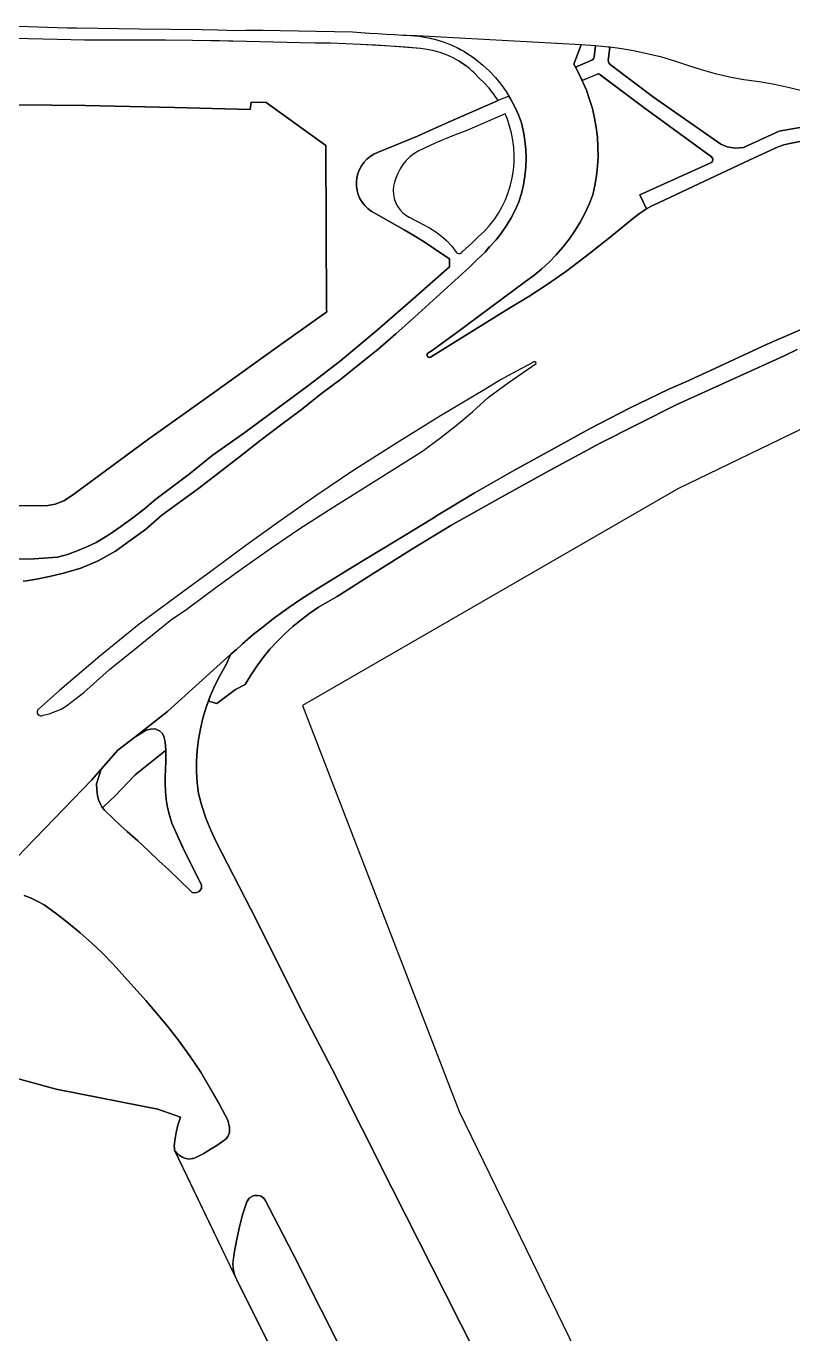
# Model space of a CAD drawing. Header units: inches. Extents: x 1273557 to 1282364, y 239587 to 246310.
# Drawn here: x 1279025 to 1279336, y 244092 to 244623 of the extents above; entities that cross this region are included whole.
import ezdxf

# ---------------------------------------------------------------- set-up
doc = ezdxf.new("R2010")
doc.units = ezdxf.units.IN
doc.header["$MEASUREMENT"] = 0
for name, color, linetype in [('GRASS', 3, 'Continuous'), ('MISC-FENCE', 140, 'Continuous'), ('PATH', 253, 'Continuous'), ('PATH-ISLAND', 252, 'Continuous'), ('PRKG-UW', 6, 'Continuous'), ('STREET-NONUW', 4, 'Continuous'), ('STREET-NONUW-ISLAND', 139, 'Continuous'), ('STREET-UW', 50, 'Continuous')]:
    doc.layers.add(name, color=color, linetype=linetype)

msp = doc.modelspace()

# ---------------------------------------------------------------- linework, layer by layer
at = {"layer": 'GRASS'}
for points in [[(1279016.36, 244406.73), (1279028.2, 244406.79), (1279037.74, 244407.46), (1279041.75, 244408.67), (1279045.7, 244410.08), (1279049.58, 244411.67), (1279053.38, 244413.44), (1279058.5, 244416.59), (1279063.49, 244419.94), (1279068.35, 244423.47), (1279073.07, 244427.19), (1279077.64, 244431.09), (1279091.19, 244441.3), (1279100.57, 244448.81), (1279113.75, 244458.18), (1279126.81, 244467.72), (1279139.74, 244477.43), (1279152.55, 244487.31), (1279167.44, 244499.78), (1279182.15, 244512.46), (1279196.8, 244525.45), (1279196.84, 244528.72), (1279194.93, 244529.87), (1279190.82, 244532.8), (1279186.63, 244535.59), (1279182.36, 244538.24), (1279178.46, 244540.49), (1279165.04, 244548.11), (1279163.66, 244549.16), (1279162.43, 244550.38), (1279161.36, 244551.74), (1279160.48, 244553.23), (1279159.8, 244554.82), (1279159.33, 244556.49), (1279159.08, 244558.21), (1279159.05, 244559.94), (1279159.24, 244561.66), (1279159.65, 244563.34), (1279160.27, 244564.96), (1279161.1, 244566.48), (1279162.12, 244567.89), (1279163.3, 244569.15), (1279164.64, 244570.25), (1279166.11, 244571.17), (1279167.69, 244571.89), (1279183.84, 244578.52), (1279187.07, 244580.04), (1279193.76, 244582.99), (1279201.72, 244586.5), (1279216.67, 244592.96), (1279214.76, 244595.76), (1279212.93, 244598.07), (1279210.95, 244600.25), (1279208.82, 244602.29), (1279206.94, 244604.22), (1279204.92, 244606.01), (1279202.77, 244607.64), (1279200.5, 244609.12), (1279198.11, 244610.42), (1279195.63, 244611.54), (1279193.08, 244612.48), (1279190.45, 244613.23), (1279187.77, 244613.78), (1279185.06, 244614.14), (1279172.89, 244615.1), (1279160.7, 244615.81), (1279148.49, 244616.27), (1279136.28, 244616.48), (1279114.41, 244617.01), (1279092.52, 244617.37), (1279070.62, 244617.57), (1279048.71, 244617.59), (1279037.7, 244617.84), (1278966.21, 244619.44)], [(1279340.95, 244596.71), (1279334.87, 244598.22), (1279328.74, 244599.52), (1279322.57, 244600.6), (1279316.37, 244601.47), (1279310.6, 244602.51), (1279304.87, 244603.83), (1279299.19, 244605.43), (1279293.59, 244607.29), (1279288.33, 244609.02), (1279283.01, 244610.56), (1279277.63, 244611.9), (1279272.22, 244613.04), (1279266.77, 244613.98), (1279261.94, 244614.63), (1279261.43, 244610.2), (1279261.34, 244609.27), (1279261.56, 244608.36), (1279262.08, 244607.58), (1279279.67, 244594.33), (1279307, 244575.24), (1279308.03, 244574.83), (1279309.59, 244574.26), (1279311.21, 244573.88), (1279312.87, 244573.7), (1279314.53, 244573.73), (1279316.18, 244573.95), (1279317.68, 244574.65), (1279330.65, 244580.58), (1279342.19, 244582.62)], [(1279007.75, 244591.4), (1279048.97, 244590.92), (1279085.26, 244590.12), (1279115.97, 244589.42), (1279116.35, 244592.29), (1279122.43, 244592.17), (1279146.63, 244574.7), (1279146.91, 244507.94), (1279147.11, 244507.22), (1279127.5, 244493.25), (1279100.08, 244473.59), (1279074.3, 244455.17), (1279043.77, 244432.72), (1279040.25, 244430.37), (1279036.83, 244429.04), (1279033.76, 244428.48), (1279031.38, 244428.41), (1278987.01, 244428.84)], [(1279337.97, 244491.85), (1279332.44, 244489.11), (1279288.87, 244469.39), (1279257.98, 244453.85), (1279237.68, 244442.86), (1279217.47, 244431.68), (1279197.36, 244420.32), (1279181.89, 244410.89), (1279166.53, 244401.27), (1279151.3, 244391.48), (1279147.46, 244389.41), (1279143.72, 244387.16), (1279140.1, 244384.72), (1279136.6, 244382.12), (1279133.23, 244379.34), (1279130, 244376.41), (1279126.92, 244373.32), (1279123.99, 244370.09), (1279121.22, 244366.71), (1279118.62, 244363.21), (1279116.2, 244359.58), (1279113.95, 244355.84), (1279109.93, 244353.71), (1279102.42, 244348.11), (1279099.01, 244349.04), (1279098.12, 244346.6), (1279096.76, 244342.08), (1279095.73, 244337.8), (1279094.95, 244333.46), (1279094.43, 244329.08), (1279094.16, 244324.68), (1279094.16, 244320.28), (1279094.41, 244315.88), (1279094.92, 244311.5), (1279096.32, 244306.45), (1279098, 244301.49), (1279099.95, 244296.63), (1279102.18, 244291.88), (1279116.25, 244264.47), (1279137.44, 244222.13), (1279149.22, 244199.53), (1279173.59, 244151.11), (1279195.16, 244108.56), (1279214.29, 244070.54)], [(1279014.37, 244197.63), (1279037.19, 244191.46), (1279072.22, 244184.5), (1279078.5, 244183.32), (1279087.69, 244180.09), (1279086.59, 244176.83), (1279085.91, 244173.83), (1279085.33, 244170.62), (1279085.08, 244168.24), (1279085.17, 244167.61), (1279085.27, 244166.68), (1279086.51, 244165.14), (1279087.37, 244164.39), (1279088.34, 244163.8), (1279089.41, 244163.39), (1279090.53, 244163.16), (1279091.67, 244163.13), (1279092.8, 244163.3), (1279093.89, 244163.67), (1279097.07, 244165.35), (1279100.04, 244167.17), (1279102.42, 244168.59), (1279106.17, 244171.22), (1279106.88, 244172.23), (1279107.58, 244173.77), (1279107.52, 244175.88), (1279106.88, 244178.79), (1279103.45, 244185.17), (1279095.88, 244198.32), (1279091.6, 244204.63), (1279087.12, 244210.86), (1279082.43, 244216.98), (1279073.52, 244227.37), (1279060.33, 244242.19), (1279055.94, 244246.64), (1279051.48, 244250.87), (1279046.88, 244254.94), (1279042.15, 244258.87), (1279037.29, 244262.63), (1279032.31, 244266.23), (1279029.71, 244267.69), (1279027, 244268.96), (1279024.22, 244270.04)], [(1279156.06, 244079.38), (1279133.47, 244124.17), (1279127.41, 244135.96), (1279122.05, 244146.29), (1279121.31, 244147.24), (1279120.28, 244147.96), (1279118.83, 244148.26), (1279117.6, 244148.26), (1279116.43, 244147.75), (1279115.56, 244147.13), (1279114.63, 244145.62), (1279112.89, 244140.31), (1279111.56, 244135.45), (1279110.48, 244130.52), (1279109.64, 244125.56), (1279108.92, 244120.96), (1279108.94, 244119.75), (1279109.26, 244117.05), (1279109.68, 244115.74), (1279110.1, 244114.72), (1279110.55, 244113.94), (1279124.34, 244086.22)]]:
    msp.add_lwpolyline(points, dxfattribs=at)
for points in [[(1279247.29, 244607.73), (1279247.98, 244606.5), (1279254.6, 244609.36), (1279255.08, 244609.68), (1279255.42, 244610.16), (1279255.58, 244610.72), (1279256.14, 244615.23), (1279250.27, 244615.6)], [(1279303.21, 244567.88), (1279303.42, 244567.98), (1279303.62, 244568.34), (1279303.75, 244568.82), (1279303.75, 244569.3), (1279303.54, 244569.77), (1279303.23, 244570.07), (1279276.28, 244589.76), (1279257.93, 244603.59), (1279257.86, 244603.63), (1279257.75, 244603.69), (1279257.63, 244603.74), (1279257.51, 244603.77), (1279257.38, 244603.79), (1279257.26, 244603.8), (1279257.13, 244603.8), (1279257.02, 244603.78), (1279250.77, 244601.08), (1279250.92, 244600.78), (1279252.44, 244597.17), (1279253.76, 244593.47), (1279254.86, 244589.71), (1279255.76, 244585.89), (1279256.44, 244582.02), (1279256.9, 244578.12), (1279257.14, 244574.2), (1279257.17, 244570.27), (1279256.98, 244566.34), (1279256.56, 244562.43), (1279255.93, 244558.55), (1279255.09, 244554.71), (1279253.55, 244550.89), (1279251.81, 244547.16), (1279249.86, 244543.54), (1279247.71, 244540.02), (1279245.38, 244536.64), (1279242.85, 244533.38), (1279240.15, 244530.27), (1279237.28, 244527.32), (1279234.26, 244524.53), (1279231.08, 244521.91), (1279227.76, 244519.47), (1279199.25, 244498.4), (1279189.44, 244491.25), (1279188.05, 244490.35), (1279187.79, 244489.96), (1279187.75, 244489.5), (1279187.93, 244489.07), (1279188.29, 244488.77), (1279188.74, 244488.67), (1279189.19, 244488.8), (1279220.99, 244508.58), (1279229.02, 244513.39), (1279236.87, 244518.48), (1279244.54, 244523.85), (1279253.72, 244530.85), (1279262.77, 244538.01), (1279271.7, 244545.33), (1279274.03, 244547.13), (1279276.48, 244548.77), (1279276.86, 244548.99), (1279274.09, 244554.7)], [(1279223.05, 244567.88), (1279223.06, 244571.01), (1279222.92, 244573.96), (1279222.57, 244576.89), (1279222.03, 244579.79), (1279221.29, 244582.64), (1279220.35, 244585.44), (1279219.47, 244587.55), (1279203.91, 244580.83), (1279198.48, 244578.86), (1279191.28, 244575.76), (1279184.18, 244572.42), (1279182.39, 244571.34), (1279180.74, 244570.07), (1279179.24, 244568.62), (1279177.91, 244567.02), (1279176.77, 244565.27), (1279175.83, 244563.41), (1279175.1, 244561.46), (1279174.51, 244559.88), (1279174.14, 244558.23), (1279174, 244556.54), (1279174.1, 244554.86), (1279174.42, 244553.2), (1279174.97, 244551.6), (1279175.73, 244550.1), (1279176.69, 244548.71), (1279177.84, 244547.47), (1279179.14, 244546.4), (1279180.54, 244545.57), (1279186.18, 244542.66), (1279188.79, 244541.3), (1279191.27, 244539.72), (1279193.6, 244537.94), (1279195.78, 244535.96), (1279197.78, 244533.79), (1279199.58, 244531.47), (1279200.03, 244531.05), (1279200.61, 244530.85), (1279201.22, 244530.88), (1279201.77, 244531.16), (1279202.16, 244531.63), (1279205.87, 244535), (1279208.62, 244537.71), (1279210.9, 244539.85), (1279213.01, 244542.15), (1279214.95, 244544.6), (1279216.7, 244547.19), (1279218.25, 244549.9), (1279219.6, 244552.72), (1279220.74, 244555.63), (1279221.65, 244558.62), (1279222.35, 244561.67), (1279222.82, 244564.76)], [(1279185.86, 244450.56), (1279192.83, 244455.67), (1279199.61, 244461.03), (1279206.2, 244466.61), (1279212.6, 244472.42), (1279220.65, 244478.36), (1279231.99, 244486.16), (1279231.86, 244486.57), (1279231.51, 244486.81), (1279231.08, 244486.8), (1279230.74, 244486.54), (1279224.12, 244483.13), (1279217.61, 244479.51), (1279211.22, 244475.68), (1279193.24, 244464.88), (1279175.39, 244453.87), (1279157.68, 244442.65), (1279143.07, 244432.67), (1279128.58, 244422.52), (1279114.2, 244412.2), (1279099.95, 244401.71), (1279089.07, 244393.71), (1279070.89, 244380.33), (1279054.92, 244367.3), (1279038.49, 244353.37), (1279029.96, 244345.83), (1279029.62, 244345.35), (1279029.47, 244344.79), (1279029.53, 244344.2), (1279029.8, 244343.68), (1279030.24, 244343.29), (1279030.79, 244343.08), (1279031.37, 244343.09), (1279031.92, 244343.3), (1279034.4, 244343.94), (1279036.82, 244344.79), (1279039.16, 244345.84), (1279041.4, 244347.09), (1279048.38, 244352.51), (1279058.83, 244361.86), (1279070.58, 244371.42), (1279084.16, 244382.33), (1279090.04, 244386.24), (1279090.87, 244386.88), (1279101.96, 244395.22), (1279113.19, 244403.38), (1279124.55, 244411.34), (1279136.05, 244419.1), (1279147.68, 244426.67)], [(1279083.13, 244302.67), (1279082.36, 244305.85), (1279081.86, 244309.07), (1279081.63, 244312.33), (1279081.43, 244315.74), (1279081.47, 244319.28), (1279081.52, 244320.29), (1279081.74, 244325.74), (1279081.72, 244329), (1279081.42, 244328.87), (1279069.19, 244319.1), (1279061.09, 244310.63), (1279056.28, 244306.02), (1279056.01, 244305.75), (1279056.83, 244304.81), (1279060.47, 244301.17), (1279063.27, 244298.53), (1279065.96, 244296.15), (1279070.39, 244292.27), (1279074.68, 244288.25), (1279078.82, 244284.11), (1279082.77, 244280.64), (1279091.62, 244272.08), (1279092.43, 244271.37), (1279093.9, 244271.17), (1279095.27, 244271.76), (1279096.12, 244272.96), (1279096.24, 244274.44), (1279088.73, 244289.17), (1279084.1, 244299.51)]]:
    msp.add_lwpolyline(points, close=True, dxfattribs=at)
at = {"layer": 'MISC-FENCE'}
for p, q in [((1279343.32, 244461.24), (1279289.58, 244435.28)), ((1279289.58, 244435.28), (1279137.14, 244347.21)), ((1279137.14, 244347.21), (1279200.84, 244182.33)), ((1279200.84, 244182.33), (1279403.74, 243764.75))]:
    msp.add_line(p, q, dxfattribs=at)
at = {"layer": 'PATH'}
for points in [[(1279021.89, 244623.22), (1279037.54, 244622.72), (1279041.59, 244622.6), (1279045.63, 244622.47), (1279070.96, 244622.19), (1279096.29, 244621.91), (1279102.85, 244621.67), (1279109.81, 244621.42), (1279114.24, 244621.65), (1279121.16, 244621.58), (1279128.07, 244621.51), (1279135.43, 244621.36), (1279142.8, 244621.21), (1279150.15, 244621.07), (1279157.51, 244620.94), (1279160.91, 244620.67), (1279164.32, 244620.41), (1279167.72, 244620.19), (1279171.12, 244619.96), (1279174.5, 244619.77), (1279177.88, 244619.57), (1279179.51, 244619.52), (1279181.13, 244619.48), (1279184.37, 244619.17), (1279185.98, 244618.91), (1279187.58, 244618.65), (1279189.16, 244618.29), (1279190.74, 244617.92), (1279193.85, 244616.98), (1279195.37, 244616.42), (1279196.88, 244615.85), (1279198.35, 244615.18), (1279199.82, 244614.51), (1279201.24, 244613.75), (1279202.66, 244612.99), (1279204.03, 244612.14), (1279205.39, 244611.29), (1279206.68, 244610.35), (1279207.98, 244609.41), (1279210.44, 244607.36), (1279213.04, 244604.94), (1279215.48, 244602.35), (1279217.74, 244599.6), (1279219.81, 244596.7), (1279220.97, 244594.82), (1279216.67, 244592.96), (1279215.72, 244594.36), (1279214.76, 244595.76), (1279213.84, 244596.92), (1279212.93, 244598.07), (1279210.95, 244600.25), (1279208.82, 244602.29), (1279206.94, 244604.22), (1279205.93, 244605.11), (1279204.92, 244606.01), (1279203.84, 244606.82), (1279201.63, 244608.38), (1279200.5, 244609.12), (1279198.11, 244610.42), (1279195.63, 244611.54), (1279193.08, 244612.48), (1279190.45, 244613.23), (1279189.11, 244613.51), (1279187.77, 244613.78), (1279185.06, 244614.14), (1279178.97, 244614.62), (1279172.89, 244615.1), (1279166.79, 244615.45), (1279160.7, 244615.81), (1279154.59, 244616.04), (1279148.49, 244616.27), (1279142.39, 244616.37), (1279136.28, 244616.48), (1279125.35, 244616.74), (1279114.41, 244617.01), (1279103.47, 244617.19), (1279092.52, 244617.37), (1279081.57, 244617.47), (1279070.62, 244617.57), (1279048.71, 244617.59), (1279037.7, 244617.84), (1279001.95, 244618.64)], [(1279342.19, 244582.62), (1279330.65, 244580.58), (1279317.68, 244574.65), (1279316.18, 244573.95), (1279316.18, 244573.95), (1279314.53, 244573.73), (1279312.87, 244573.7), (1279311.21, 244573.88), (1279309.59, 244574.26), (1279308.03, 244574.83), (1279307, 244575.24), (1279279.67, 244594.33), (1279262.08, 244607.58), (1279261.56, 244608.36), (1279261.34, 244609.27), (1279261.43, 244610.2), (1279261.94, 244614.63), (1279261.29, 244614.72), (1279256.14, 244615.23), (1279255.58, 244610.72), (1279255.42, 244610.16), (1279255.08, 244609.68), (1279254.6, 244609.36), (1279247.98, 244606.5), (1279249.2, 244604.31), (1279250.77, 244601.08), (1279257.07, 244603.8), (1279257.31, 244603.8), (1279257.59, 244603.76), (1279257.8, 244603.67), (1279257.97, 244603.56), (1279258.07, 244603.48), (1279276.28, 244589.76), (1279303.23, 244570.07), (1279303.54, 244569.77), (1279303.75, 244569.3), (1279303.75, 244568.82), (1279303.62, 244568.34), (1279303.42, 244567.98), (1279303.21, 244567.88), (1279274.09, 244554.7), (1279276.86, 244548.99), (1279279.04, 244550.23), (1279281.69, 244551.51), (1279318.85, 244568.87), (1279330.25, 244574.2), (1279332.59, 244574.99), (1279334.99, 244575.54), (1279372.87, 244583.11)], [(1279023.76, 244397.74), (1279025.09, 244397.94), (1279029.19, 244398.57), (1279034.41, 244399.66), (1279039.6, 244400.91), (1279042.96, 244401.83), (1279047.2, 244403.09), (1279054.28, 244406.01), (1279061.25, 244409.99), (1279067.23, 244414.26), (1279073.45, 244418.74), (1279080.02, 244424.61), (1279095, 244435.4), (1279111.56, 244448.21), (1279119.8, 244454.78), (1279128.19, 244461.19), (1279136.66, 244467.38), (1279144.95, 244474.01), (1279152.71, 244479.8), (1279161.88, 244487.14), (1279167.81, 244491.94), (1279175.13, 244498.29), (1279182.62, 244505.02), (1279190.1, 244511.77), (1279197.57, 244518.53), (1279205.03, 244525.31), (1279207.83, 244528.17), (1279211.32, 244531.46), (1279213.01, 244533.52), (1279213.1, 244533.63), (1279215.76, 244536.47), (1279217.99, 244539.29), (1279220.04, 244542.25), (1279221.88, 244545.33), (1279223.52, 244548.53), (1279224.95, 244551.83), (1279226.16, 244555.22), (1279226.95, 244558.76), (1279227.51, 244562.33), (1279227.84, 244565.94), (1279227.94, 244569.56), (1279227.82, 244573.17), (1279227.46, 244576.78), (1279226.88, 244580.35), (1279226.07, 244583.88), (1279224.83, 244587.24), (1279223.36, 244590.5), (1279221.69, 244593.66), (1279220.97, 244594.82), (1279216.67, 244592.96), (1279201.72, 244586.5), (1279193.76, 244582.99), (1279187.07, 244580.04), (1279183.84, 244578.52), (1279167.69, 244571.89), (1279166.11, 244571.17), (1279164.64, 244570.25), (1279163.3, 244569.15), (1279162.12, 244567.89), (1279161.1, 244566.48), (1279160.27, 244564.96), (1279159.65, 244563.34), (1279159.24, 244561.66), (1279159.05, 244559.94), (1279159.08, 244558.21), (1279159.33, 244556.49), (1279159.8, 244554.82), (1279160.48, 244553.23), (1279161.36, 244551.74), (1279162.43, 244550.38), (1279163.66, 244549.16), (1279165.04, 244548.11), (1279178.46, 244540.49), (1279182.36, 244538.24), (1279186.63, 244535.59), (1279190.82, 244532.8), (1279194.93, 244529.87), (1279196.84, 244528.72), (1279196.8, 244525.45), (1279182.15, 244512.46), (1279167.44, 244499.78), (1279152.55, 244487.31), (1279139.74, 244477.43), (1279126.81, 244467.72), (1279113.75, 244458.18), (1279100.57, 244448.81), (1279091.19, 244441.3), (1279077.64, 244431.09), (1279073.07, 244427.19), (1279068.35, 244423.47), (1279063.49, 244419.94), (1279058.5, 244416.59), (1279053.38, 244413.44), (1279049.58, 244411.67), (1279045.7, 244410.08), (1279041.75, 244408.67), (1279037.74, 244407.46), (1279028.2, 244406.79), (1279016.36, 244406.73)], [(1279345.89, 244502.75), (1279325.89, 244494.03), (1279302.8, 244483.34), (1279292.84, 244478.75), (1279285.9, 244475.77), (1279270, 244468.02), (1279253.95, 244459.74), (1279240.93, 244452.55), (1279222.98, 244442.75), (1279206.84, 244433.53), (1279192.25, 244424.7), (1279189.52, 244422.97), (1279175.08, 244414.18), (1279157.63, 244403.56), (1279142.04, 244393.93), (1279136.03, 244390.09), (1279131.57, 244387.09), (1279125.37, 244382.6), (1279121.89, 244379.7), (1279117.09, 244376.06), (1279112.85, 244372.35), (1279112.3, 244371.81), (1279110.43, 244370.08), (1279108.91, 244368.75), (1279108.12, 244368.13), (1279106.07, 244363.7), (1279103.72, 244359.6), (1279101.6, 244355.38), (1279099.74, 244351.04), (1279099.01, 244349.04), (1279102.42, 244348.11), (1279109.93, 244353.71), (1279113.95, 244355.84), (1279116.2, 244359.58), (1279118.62, 244363.21), (1279121.22, 244366.71), (1279123.99, 244370.09), (1279126.92, 244373.32), (1279130, 244376.41), (1279133.23, 244379.34), (1279136.6, 244382.12), (1279140.1, 244384.72), (1279143.72, 244387.16), (1279147.46, 244389.41), (1279151.3, 244391.48), (1279166.53, 244401.27), (1279181.89, 244410.89), (1279197.36, 244420.32), (1279217.47, 244431.68), (1279237.68, 244442.86), (1279257.98, 244453.85), (1279288.87, 244469.39), (1279332.44, 244489.11), (1279337.97, 244491.85)]]:
    msp.add_lwpolyline(points, dxfattribs=at)
msp.add_lwpolyline([(1279081.42, 244328.87), (1279081.72, 244329), (1279081.72, 244329.11), (1279081.76, 244329.14), (1279081.38, 244332.47), (1279080.93, 244334.68), (1279080.4, 244335.94), (1279079.16, 244337.02), (1279077.35, 244337.82), (1279075.47, 244337.65), (1279073.68, 244337.18), (1279069.05, 244334.44), (1279062.23, 244329.15), (1279055.41, 244321.36), (1279053.55, 244315.44), (1279053.71, 244313.14), (1279053.99, 244310.67), (1279054.42, 244309), (1279055.15, 244307.18), (1279055.74, 244306.06), (1279056.01, 244305.75), (1279056.28, 244306.02), (1279061.09, 244310.63), (1279069.19, 244319.1)], close=True, dxfattribs=at)
at = {"layer": 'PATH-ISLAND'}
msp.add_lwpolyline([(1279221.65, 244558.62), (1279222.35, 244561.67), (1279222.82, 244564.76), (1279223.05, 244567.88), (1279223.06, 244571.01), (1279222.92, 244573.96), (1279222.57, 244576.89), (1279222.03, 244579.79), (1279221.29, 244582.64), (1279220.35, 244585.44), (1279219.47, 244587.55), (1279203.91, 244580.83), (1279198.48, 244578.86), (1279191.28, 244575.76), (1279184.18, 244572.42), (1279182.39, 244571.34), (1279180.74, 244570.07), (1279179.24, 244568.62), (1279177.91, 244567.02), (1279176.77, 244565.27), (1279175.83, 244563.41), (1279175.1, 244561.46), (1279174.51, 244559.88), (1279174.14, 244558.23), (1279174, 244556.54), (1279174.1, 244554.86), (1279174.42, 244553.2), (1279174.97, 244551.6), (1279175.73, 244550.1), (1279176.69, 244548.71), (1279177.84, 244547.47), (1279179.14, 244546.4), (1279180.54, 244545.57), (1279186.18, 244542.66), (1279188.79, 244541.3), (1279191.27, 244539.72), (1279193.6, 244537.94), (1279195.78, 244535.96), (1279197.78, 244533.79), (1279199.58, 244531.47), (1279200.03, 244531.05), (1279200.61, 244530.85), (1279201.22, 244530.88), (1279201.77, 244531.16), (1279202.16, 244531.63), (1279205.87, 244535), (1279208.62, 244537.71), (1279210.9, 244539.85), (1279213.01, 244542.15), (1279214.95, 244544.6), (1279216.7, 244547.19), (1279218.25, 244549.9), (1279219.6, 244552.72), (1279220.74, 244555.63)], close=True, dxfattribs=at)
at = {"layer": 'PRKG-UW'}
for points in [[(1278987.01, 244428.84), (1279031.38, 244428.41), (1279033.76, 244428.48), (1279036.83, 244429.04), (1279040.25, 244430.37), (1279043.77, 244432.72), (1279074.3, 244455.17), (1279100.08, 244473.59), (1279127.5, 244493.25), (1279147.11, 244507.22), (1279146.91, 244507.94), (1279146.63, 244574.7), (1279122.43, 244592.17), (1279116.35, 244592.29), (1279115.97, 244589.42), (1279085.26, 244590.12), (1279048.97, 244590.92), (1279007.75, 244591.4)], [(1279124.34, 244086.22), (1279110.55, 244113.94), (1279110.1, 244114.72), (1279109.68, 244115.74), (1279085.27, 244166.68), (1279085.17, 244167.61), (1279085.08, 244168.24), (1279085.33, 244170.62), (1279085.91, 244173.83), (1279086.59, 244176.83), (1279087.69, 244180.09), (1279078.5, 244183.32), (1279072.22, 244184.5), (1279037.19, 244191.46), (1279014.37, 244197.63)]]:
    msp.add_lwpolyline(points, dxfattribs=at)
at = {"layer": 'STREET-NONUW'}
for points in [[(1279372.87, 244583.11), (1279334.99, 244575.54), (1279332.59, 244574.99), (1279330.25, 244574.2), (1279318.85, 244568.87), (1279281.69, 244551.51), (1279279.04, 244550.23), (1279276.86, 244548.99), (1279276.48, 244548.77), (1279274.03, 244547.13), (1279271.7, 244545.33), (1279262.77, 244538.01), (1279253.72, 244530.85), (1279244.54, 244523.85), (1279236.87, 244518.48), (1279229.02, 244513.39), (1279220.99, 244508.58), (1279189.19, 244488.8), (1279188.74, 244488.67), (1279188.29, 244488.77), (1279187.93, 244489.07), (1279187.75, 244489.5), (1279187.79, 244489.96), (1279188.05, 244490.35), (1279189.44, 244491.25), (1279199.25, 244498.4), (1279227.76, 244519.47), (1279231.08, 244521.91), (1279234.26, 244524.53), (1279237.28, 244527.32), (1279240.15, 244530.27), (1279242.85, 244533.38), (1279245.38, 244536.64), (1279247.71, 244540.02), (1279249.86, 244543.54), (1279251.81, 244547.16), (1279253.55, 244550.89), (1279255.09, 244554.71), (1279255.93, 244558.55), (1279256.56, 244562.43), (1279256.98, 244566.34), (1279257.17, 244570.27), (1279257.14, 244574.2), (1279256.9, 244578.12), (1279256.44, 244582.02), (1279255.76, 244585.89), (1279254.86, 244589.71), (1279253.76, 244593.47), (1279252.44, 244597.17), (1279250.92, 244600.77), (1279249.2, 244604.31), (1279247.98, 244606.5), (1279247.29, 244607.73), (1279250.27, 244615.6), (1279181.13, 244619.48), (1279184.37, 244619.17), (1279187.58, 244618.65), (1279190.74, 244617.92), (1279193.85, 244616.98), (1279196.88, 244615.85), (1279199.82, 244614.51), (1279202.66, 244612.99), (1279205.39, 244611.29), (1279207.98, 244609.41), (1279210.44, 244607.36), (1279213.04, 244604.94), (1279215.48, 244602.35), (1279217.74, 244599.6), (1279219.81, 244596.7), (1279221.69, 244593.66), (1279223.36, 244590.5), (1279224.83, 244587.24), (1279226.07, 244583.88), (1279226.88, 244580.35), (1279227.46, 244576.78), (1279227.82, 244573.17), (1279227.94, 244569.56), (1279227.84, 244565.94), (1279227.51, 244562.33), (1279226.95, 244558.76), (1279226.16, 244555.22), (1279224.95, 244551.83), (1279223.52, 244548.53), (1279221.88, 244545.33), (1279220.04, 244542.25), (1279217.99, 244539.29), (1279215.76, 244536.47), (1279213.1, 244533.63), (1279211.32, 244531.46), (1279207.83, 244528.17), (1279205.03, 244525.31), (1279197.57, 244518.53), (1279190.1, 244511.77), (1279182.62, 244505.02), (1279175.13, 244498.29), (1279167.81, 244491.94), (1279161.88, 244487.14), (1279152.71, 244479.8), (1279144.95, 244474.01), (1279136.66, 244467.38), (1279128.19, 244461.19), (1279119.8, 244454.78), (1279111.56, 244448.21), (1279095, 244435.4), (1279080.02, 244424.61), (1279073.45, 244418.74), (1279067.23, 244414.26), (1279061.25, 244409.99), (1279054.28, 244406.01), (1279047.2, 244403.09), (1279042.96, 244401.83), (1279039.6, 244400.91), (1279034.41, 244399.66), (1279029.19, 244398.57), (1279025.09, 244397.94), (1279023.76, 244397.74)], [(1279017.23, 244281.49), (1279051.5, 244316.9), (1279055.41, 244321.36), (1279062.23, 244329.15), (1279069.05, 244334.44), (1279082.39, 244344.79), (1279108.12, 244368.13), (1279108.91, 244368.75), (1279110.43, 244370.08), (1279112.3, 244371.81), (1279112.85, 244372.35), (1279117.09, 244376.06), (1279121.89, 244379.7), (1279125.37, 244382.6), (1279131.57, 244387.09), (1279136.03, 244390.09), (1279142.04, 244393.93), (1279157.63, 244403.56), (1279175.08, 244414.18), (1279189.52, 244422.97), (1279192.25, 244424.7), (1279206.84, 244433.53), (1279222.98, 244442.75), (1279240.93, 244452.55), (1279253.95, 244459.74), (1279270, 244468.02), (1279285.9, 244475.77), (1279292.84, 244478.75), (1279302.8, 244483.34), (1279325.89, 244494.03), (1279345.89, 244502.75)]]:
    msp.add_lwpolyline(points, dxfattribs=at)
at = {"layer": 'STREET-NONUW-ISLAND'}
msp.add_lwpolyline([(1279185.86, 244450.56), (1279192.83, 244455.67), (1279199.61, 244461.03), (1279206.2, 244466.61), (1279212.6, 244472.42), (1279220.65, 244478.36), (1279231.99, 244486.16), (1279231.86, 244486.57), (1279231.51, 244486.81), (1279231.08, 244486.8), (1279230.74, 244486.54), (1279224.12, 244483.13), (1279217.61, 244479.51), (1279211.22, 244475.68), (1279193.24, 244464.88), (1279175.39, 244453.87), (1279157.68, 244442.65), (1279143.07, 244432.67), (1279128.58, 244422.52), (1279114.2, 244412.2), (1279099.95, 244401.71), (1279089.07, 244393.71), (1279070.89, 244380.33), (1279054.92, 244367.3), (1279038.49, 244353.37), (1279029.96, 244345.83), (1279029.62, 244345.35), (1279029.47, 244344.79), (1279029.53, 244344.2), (1279029.8, 244343.68), (1279030.24, 244343.29), (1279030.79, 244343.08), (1279031.37, 244343.09), (1279031.92, 244343.3), (1279034.4, 244343.94), (1279036.82, 244344.79), (1279039.16, 244345.84), (1279041.4, 244347.09), (1279048.38, 244352.51), (1279058.83, 244361.86), (1279070.58, 244371.42), (1279084.16, 244382.33), (1279090.04, 244386.24), (1279090.87, 244386.88), (1279101.96, 244395.22), (1279113.19, 244403.38), (1279124.55, 244411.34), (1279136.05, 244419.1), (1279147.68, 244426.67)], close=True, dxfattribs=at)
at = {"layer": 'STREET-UW'}
for points in [[(1279214.29, 244070.54), (1279195.16, 244108.56), (1279173.59, 244151.11), (1279149.22, 244199.53), (1279137.44, 244222.13), (1279116.25, 244264.47), (1279102.18, 244291.88), (1279099.95, 244296.63), (1279098, 244301.49), (1279096.32, 244306.45), (1279094.92, 244311.5), (1279094.41, 244315.88), (1279094.16, 244320.28), (1279094.16, 244324.68), (1279094.43, 244329.08), (1279094.95, 244333.46), (1279095.73, 244337.8), (1279096.76, 244342.08), (1279098.12, 244346.6), (1279099.74, 244351.04), (1279101.6, 244355.38), (1279103.72, 244359.6), (1279106.07, 244363.7), (1279108.12, 244368.13), (1279082.39, 244344.79), (1279069.05, 244334.44), (1279073.68, 244337.18), (1279075.47, 244337.65), (1279077.35, 244337.82), (1279079.16, 244337.02), (1279080.4, 244335.94), (1279080.93, 244334.68), (1279081.38, 244332.47), (1279081.76, 244329.14), (1279081.72, 244329.11), (1279081.74, 244325.74), (1279081.52, 244320.29), (1279081.47, 244319.28), (1279081.43, 244315.74), (1279081.63, 244312.33), (1279081.86, 244309.07), (1279082.36, 244305.85), (1279083.13, 244302.67), (1279084.1, 244299.51), (1279088.68, 244289.27), (1279088.74, 244289.14), (1279096.24, 244274.44), (1279096.12, 244272.96), (1279095.27, 244271.76), (1279093.9, 244271.17), (1279092.43, 244271.37), (1279091.62, 244272.08), (1279082.77, 244280.64), (1279078.82, 244284.11), (1279074.68, 244288.25), (1279070.39, 244292.27), (1279065.96, 244296.15), (1279063.27, 244298.53), (1279060.47, 244301.17), (1279056.83, 244304.81), (1279055.74, 244306.06), (1279055.15, 244307.18), (1279054.42, 244309), (1279053.99, 244310.67), (1279053.71, 244313.14), (1279053.55, 244315.44), (1279055.41, 244321.36), (1279051.5, 244316.9), (1279017.23, 244281.49)], [(1279024.22, 244270.04), (1279027, 244268.96), (1279029.71, 244267.69), (1279032.31, 244266.23), (1279037.29, 244262.63), (1279042.15, 244258.87), (1279046.88, 244254.94), (1279051.48, 244250.87), (1279055.94, 244246.64), (1279060.33, 244242.19), (1279073.52, 244227.37), (1279082.43, 244216.98), (1279087.12, 244210.86), (1279091.6, 244204.63), (1279095.91, 244198.28), (1279095.94, 244198.22), (1279103.45, 244185.17), (1279106.88, 244178.79), (1279107.52, 244175.88), (1279107.58, 244173.77), (1279106.54, 244171.48), (1279102.42, 244168.59), (1279100.04, 244167.17), (1279097.07, 244165.35), (1279093.34, 244163.38), (1279091.1, 244163.04), (1279088.81, 244163.51), (1279086.87, 244164.69), (1279085.27, 244166.68), (1279109.33, 244116.47), (1279108.85, 244120.49), (1279109.64, 244125.56), (1279110.48, 244130.52), (1279111.56, 244135.45), (1279112.89, 244140.31), (1279114.63, 244145.62), (1279115.56, 244147.13), (1279117.15, 244148.26), (1279119.85, 244148.26), (1279120.28, 244147.96), (1279121.31, 244147.24), (1279122.05, 244146.29), (1279127.41, 244135.96), (1279133.47, 244124.17), (1279156.06, 244079.38)]]:
    msp.add_lwpolyline(points, dxfattribs=at)

doc.saveas('drawing.dxf')
